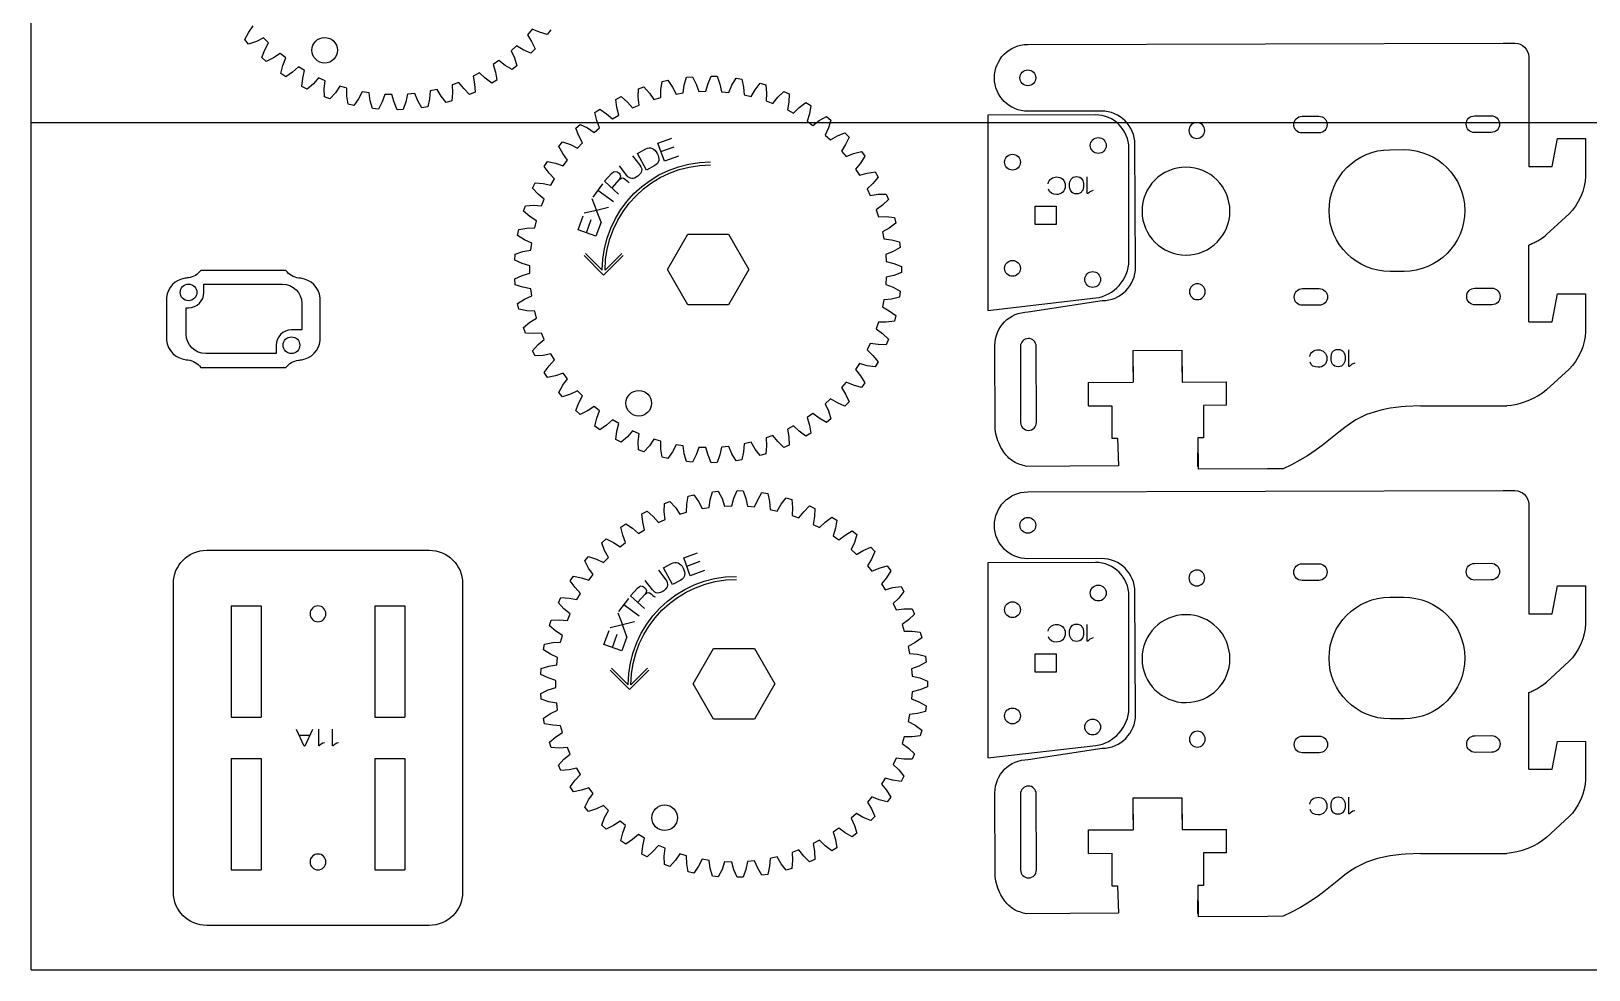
# Model space of a CAD drawing. Extents: x 0 to 610, y 0 to 305.
# Drawn here: x 0 to 280, y 0 to 168.8 of the extents above; entities that cross this region are included whole.
import ezdxf

# ---------------------------------------------------------------- set-up
doc = ezdxf.new("R2010")
doc.units = 0
doc.layers.add('CUTS', color=1, linetype='Continuous', true_color=0xff0000)
doc.layers.add('TEXT', color=5, linetype='Continuous', true_color=0x0000ff)
doc.layers.add('laser bed referance', color=3, linetype='Continuous', lineweight=25, true_color=0x00ff00)
doc.layers.add('Referance lines', color=2, linetype='Continuous', lineweight=25, true_color=0xffff00)

msp = doc.modelspace()

# ---------------------------------------------------------------- linework, layer by layer
at = {"layer": 'CUTS', "color": 1, "lineweight": 25, "true_color": 0xff0000}
for p, q in [((179.13, 166.46), (264.58, 166.69)), ((264.58, 166.69), (266.71, 166.69)), ((269.19, 164.23), (269.19, 144.52)), ((273.39, 144.52), (274.37, 149.54)), ((274.37, 149.54), (279.37, 149.56)), ((279.37, 149.56), (279.39, 142.71)), ((269.19, 144.52), (273.39, 144.52)), ((269.19, 116.58), (269.19, 130.36)), ((273.39, 116.58), (274.37, 121.6)), ((274.37, 121.6), (279.37, 121.61)), ((279.37, 121.61), (279.39, 114.77)), ((269.19, 116.58), (273.39, 116.58)), ((198.05, 111.43), (206.85, 111.46)), ((198.06, 111.43), (198.08, 105.68)), ((198.06, 111.43), (198.06, 107.48)), ((206.85, 111.46), (206.87, 105.71)), ((206.85, 111.46), (206.86, 107.51)), ((190.07, 105.66), (198.08, 105.68)), ((190.07, 101.46), (190.07, 105.66)), ((206.87, 105.71), (214.87, 105.74)), ((214.87, 101.54), (214.87, 105.74)), ((190.07, 101.46), (194.24, 101.47)), ((194.24, 101.47), (194.24, 95.63)), ((214.87, 101.54), (210.73, 101.52)), ((210.73, 101.52), (210.73, 95.67)), ((210.73, 101.52), (210.73, 95.68)), ((244.28, 101.01), (242.86, 100.73)), ((245.33, 101.16), (244.28, 101.01)), ((246.26, 101.25), (245.33, 101.16)), ((247.07, 101.32), (246.26, 101.25)), ((249.71, 101.44), (247.07, 101.32)), ((249.71, 101.44), (265.23, 101.45)), ((236.98, 98.17), (236.15, 97.57)), ((238.13, 98.91), (236.98, 98.17)), ((239.06, 99.42), (238.13, 98.91)), ((240.06, 99.88), (239.06, 99.42)), ((241.99, 100.52), (240.06, 99.88)), ((242.86, 100.73), (241.99, 100.52)), ((173.3, 97.27), (173.28, 97.7)), ((194.24, 95.63), (195.29, 95.63)), ((195.29, 95.63), (195.43, 90.67)), ((209.69, 95.65), (209.68, 90.55)), ((210.73, 95.68), (209.69, 95.67)), ((210.73, 95.67), (209.69, 95.65)), ((209.69, 95.67), (209.75, 90.05)), ((235.06, 96.7), (232.06, 94.31)), ((236.15, 97.57), (235.06, 96.7)), ((229.42, 92.48), (228.05, 91.67)), ((231.01, 93.54), (229.42, 92.48)), ((232.06, 94.31), (231.01, 93.54)), ((186.73, 90.6), (178.89, 90.56)), ((195.43, 90.67), (186.73, 90.6)), ((222.23, 90.11), (209.75, 90.05)), ((225.05, 90.12), (222.23, 90.11)), ((226.54, 90.84), (225.05, 90.12)), ((228.05, 91.67), (226.54, 90.84)), ((179.13, 85.97), (264.58, 86.2)), ((264.58, 86.2), (266.71, 86.2)), ((269.19, 83.73), (269.19, 64.03)), ((31.56, 75.47), (71.56, 75.47)), ((77.56, 69.47), (77.56, 13.99)), ((273.39, 64.03), (274.37, 69.05)), ((274.37, 69.05), (279.37, 69.06)), ((279.37, 69.06), (279.39, 62.22)), ((35.96, 65.47), (41.36, 65.47)), ((35.96, 65.47), (35.96, 45.47)), ((41.36, 65.47), (41.36, 45.47)), ((61.76, 65.47), (67.16, 65.47)), ((61.76, 65.47), (61.76, 45.47)), ((67.16, 65.47), (67.16, 45.47)), ((269.19, 64.03), (273.39, 64.03)), ((269.19, 36.08), (269.19, 49.86)), ((35.96, 45.47), (41.36, 45.47)), ((61.76, 45.47), (67.16, 45.47)), ((273.39, 36.08), (274.37, 41.1)), ((274.37, 41.1), (279.37, 41.12)), ((279.37, 41.12), (279.39, 34.27)), ((35.96, 37.99), (41.36, 37.99)), ((35.96, 37.99), (35.96, 17.99)), ((41.36, 37.99), (41.36, 17.99)), ((61.76, 37.99), (67.16, 37.99)), ((61.76, 37.99), (61.76, 17.99)), ((67.16, 37.99), (67.16, 17.99)), ((269.19, 36.08), (273.39, 36.08)), ((198.05, 30.94), (206.85, 30.96)), ((198.06, 30.94), (198.08, 25.19)), ((198.06, 30.94), (198.06, 26.99)), ((206.85, 30.96), (206.87, 25.22)), ((206.85, 30.96), (206.86, 27.02)), ((206.87, 25.22), (214.87, 25.24)), ((214.87, 21.04), (214.87, 25.24)), ((190.07, 25.16), (198.08, 25.19)), ((190.07, 20.96), (190.07, 25.16)), ((190.07, 20.96), (194.24, 20.98)), ((194.24, 20.98), (194.24, 15.13)), ((214.87, 21.04), (210.73, 21.03)), ((210.73, 21.03), (210.73, 15.18)), ((210.73, 21.03), (210.73, 15.19)), ((241.99, 20.02), (240.06, 19.38)), ((242.86, 20.24), (241.99, 20.02)), ((244.28, 20.52), (242.86, 20.24)), ((245.33, 20.66), (244.28, 20.52)), ((246.26, 20.76), (245.33, 20.66)), ((247.07, 20.83), (246.26, 20.76)), ((249.71, 20.94), (247.07, 20.83)), ((249.71, 20.94), (265.23, 20.96)), ((35.96, 17.99), (41.36, 17.99)), ((61.76, 17.99), (67.16, 17.99)), ((173.3, 16.77), (173.28, 17.21)), ((236.15, 17.07), (235.06, 16.21)), ((236.98, 17.68), (236.15, 17.07)), ((238.13, 18.42), (236.98, 17.68)), ((239.06, 18.92), (238.13, 18.42)), ((240.06, 19.38), (239.06, 18.92)), ((194.24, 15.13), (195.29, 15.14)), ((195.29, 15.14), (195.43, 10.18)), ((209.69, 15.15), (209.68, 10.06)), ((210.73, 15.19), (209.69, 15.17)), ((210.73, 15.18), (209.69, 15.15)), ((209.69, 15.17), (209.75, 9.55)), ((235.06, 16.21), (232.06, 13.82)), ((229.42, 11.99), (228.05, 11.17)), ((231.01, 13.04), (229.42, 11.99)), ((232.06, 13.82), (231.01, 13.04)), ((186.73, 10.11), (178.89, 10.06)), ((195.43, 10.18), (186.73, 10.11)), ((222.23, 9.62), (209.75, 9.55)), ((225.05, 9.63), (222.23, 9.62)), ((226.54, 10.35), (225.05, 9.63)), ((228.05, 11.17), (226.54, 10.35))]:
    msp.add_line(p, q, dxfattribs=at)
for points in [[(93.41, 169.1), (92.78, 168.25), (91.35, 168.64), (90.04, 169.19), (89.21, 168.21), (89.96, 167.01), (90.57, 165.66), (89.84, 164.9), (88.47, 165.47), (87.24, 166.18), (86.3, 165.32), (86.89, 164.03), (87.32, 162.61), (86.49, 161.95), (85.21, 162.69), (84.08, 163.56), (83.03, 162.82), (83.45, 161.47), (83.7, 160.01), (82.8, 159.46), (81.62, 160.36), (80.61, 161.36), (79.48, 160.77), (79.72, 159.37), (79.79, 157.89), (78.82, 157.46), (77.77, 158.5), (76.89, 159.62), (75.69, 159.18), (75.76, 157.76), (75.63, 156.29), (74.61, 155.99), (73.7, 157.15), (72.98, 158.37), (71.73, 158.09), (71.61, 156.67), (71.3, 155.23), (70.25, 155.06), (69.5, 156.33), (68.94, 157.64), (67.67, 157.51), (67.37, 156.13), (66.87, 154.73), (65.81, 154.7), (65.23, 156.06), (64.84, 157.42), (63.56, 157.47), (63.09, 156.13), (62.41, 154.81), (61.36, 154.91), (60.95, 156.33), (60.74, 157.74), (59.48, 157.94), (58.84, 156.67), (58, 155.45), (56.97, 155.69), (56.75, 157.15), (56.72, 158.57), (55.5, 158.93), (54.7, 157.76), (53.71, 156.66), (52.72, 157.02), (52.69, 158.5), (52.84, 159.91), (51.67, 160.43), (50.73, 159.37), (49.61, 158.4), (48.67, 158.89), (48.83, 160.36), (49.16, 161.74), (48.07, 162.4), (47, 161.47), (45.76, 160.65), (44.9, 161.25), (45.24, 162.69), (45.75, 164.02), (44.75, 164.82), (43.57, 164.03), (42.24, 163.37), (41.46, 164.08), (41.98, 165.47), (42.65, 166.72), (41.76, 167.64), (40.49, 167.01), (39.09, 166.53), (38.41, 167.33), (39.1, 168.64), (39.93, 169.79)], [(156.45, 126.51), (156.45, 125.46), (155.07, 124.91), (153.69, 124.57), (153.61, 123.29), (154.93, 122.77), (156.23, 122.06), (156.1, 121.01), (154.66, 120.65), (153.25, 120.49), (153.01, 119.23), (154.25, 118.55), (155.45, 117.67), (155.18, 116.65), (153.71, 116.48), (152.29, 116.49), (151.88, 115.28), (153.03, 114.44), (154.1, 113.42), (153.71, 112.44), (152.23, 112.46), (150.82, 112.66), (150.27, 111.5), (151.3, 110.53), (152.23, 109.38), (151.71, 108.46), (150.25, 108.66), (148.88, 109.04), (148.18, 107.97), (149.08, 106.87), (149.86, 105.61), (149.23, 104.76), (147.8, 105.15), (146.49, 105.7), (145.66, 104.73), (146.41, 103.52), (147.02, 102.17), (146.29, 101.41), (144.92, 101.98), (143.69, 102.69), (142.74, 101.83), (143.33, 100.54), (143.77, 99.13), (142.94, 98.47), (141.66, 99.21), (140.53, 100.07), (139.48, 99.34), (139.9, 97.98), (140.15, 96.52), (139.25, 95.97), (138.07, 96.87), (137.06, 97.87), (135.93, 97.28), (136.17, 95.88), (136.23, 94.4), (135.27, 93.97), (134.21, 95.01), (133.34, 96.13), (132.14, 95.69), (132.2, 94.27), (132.07, 92.8), (131.06, 92.5), (130.15, 93.66), (129.43, 94.89), (128.18, 94.6), (128.06, 93.19), (127.75, 91.74), (126.7, 91.57), (125.95, 92.84), (125.39, 94.15), (124.11, 94.03), (123.81, 92.64), (123.32, 91.25), (122.26, 91.21), (121.67, 92.57), (121.29, 93.94), (120.01, 93.98), (119.53, 92.64), (118.86, 91.32), (117.81, 91.42), (117.4, 92.84), (117.19, 94.25), (115.93, 94.45), (115.29, 93.19), (114.45, 91.96), (113.42, 92.2), (113.2, 93.66), (113.17, 95.08), (111.94, 95.45), (111.14, 94.27), (110.16, 93.17), (109.17, 93.53), (109.14, 95.01), (109.29, 96.42), (108.12, 96.94), (107.18, 95.88), (106.06, 94.91), (105.12, 95.4), (105.28, 96.87), (105.61, 98.25), (104.52, 98.91), (103.45, 97.98), (102.21, 97.16), (101.35, 97.77), (101.69, 99.21), (102.19, 100.53), (101.2, 101.33), (100.01, 100.54), (98.69, 99.89), (97.91, 100.6), (98.43, 101.98), (99.1, 103.23), (98.21, 104.15), (96.94, 103.52), (95.54, 103.04), (94.85, 103.84), (95.55, 105.15), (96.38, 106.31), (95.61, 107.33), (94.27, 106.87), (92.82, 106.57), (92.24, 107.46), (93.1, 108.66), (94.07, 109.7), (93.44, 110.82), (92.05, 110.53), (90.57, 110.42), (90.12, 111.37), (91.12, 112.46), (92.21, 113.37), (91.73, 114.55), (90.32, 114.44), (88.84, 114.53), (88.51, 115.53), (89.64, 116.48), (90.84, 117.24), (90.52, 118.47), (89.1, 118.55), (87.64, 118.82), (87.44, 119.85), (88.69, 120.65), (89.98, 121.25), (89.81, 122.52), (88.41, 122.77), (87.01, 123.23), (86.94, 124.28), (88.28, 124.91), (89.63, 125.34), (89.63, 126.62), (88.28, 127.05), (86.94, 127.68), (87.01, 128.74), (88.41, 129.19), (89.81, 129.45), (89.98, 130.72), (88.69, 131.32), (87.44, 132.11), (87.64, 133.15), (89.1, 133.42), (90.52, 133.49), (90.84, 134.73), (89.64, 135.49), (88.51, 136.44), (88.84, 137.44), (90.32, 137.52), (91.73, 137.42), (92.21, 138.6), (91.12, 139.51), (90.12, 140.6), (90.57, 141.55), (92.05, 141.44), (93.44, 141.15), (94.07, 142.27), (93.1, 143.31), (92.24, 144.51), (92.82, 145.4), (94.27, 145.1), (95.61, 144.64), (96.38, 145.66), (95.55, 146.82), (94.85, 148.12), (95.54, 148.93), (96.94, 148.45), (98.21, 147.82), (99.1, 148.73), (98.43, 149.99), (97.91, 151.37), (98.69, 152.08), (100.01, 151.43), (101.2, 150.64), (102.19, 151.44), (101.69, 152.76), (101.35, 154.2), (102.21, 154.81), (103.45, 153.99), (104.52, 153.05), (105.61, 153.72), (105.28, 155.1), (105.12, 156.57), (106.06, 157.06), (107.18, 156.09), (108.12, 155.03), (109.29, 155.54), (109.14, 156.96), (109.17, 158.44), (110.16, 158.8), (111.14, 157.7), (111.94, 156.52), (113.17, 156.89), (113.2, 158.31), (113.42, 159.77), (114.45, 160), (115.29, 158.78), (115.93, 157.52), (117.19, 157.72), (117.4, 159.12), (117.81, 160.55), (118.86, 160.65), (119.53, 159.33), (120.01, 157.99), (121.29, 158.03), (121.67, 159.4), (122.26, 160.76), (123.32, 160.72), (123.81, 159.33), (124.11, 157.94), (125.39, 157.82), (125.95, 159.12), (126.7, 160.4), (127.75, 160.23), (128.06, 158.78), (128.18, 157.37), (129.43, 157.08), (130.15, 158.31), (131.06, 159.47), (132.07, 159.17), (132.2, 157.7), (132.14, 156.28), (133.34, 155.83), (134.21, 156.96), (135.27, 158), (136.23, 157.57), (136.17, 156.09), (135.93, 154.69), (137.06, 154.1), (138.07, 155.1), (139.25, 155.99), (140.15, 155.45), (139.9, 153.99), (139.48, 152.63), (140.53, 151.9), (141.66, 152.76), (142.94, 153.5), (143.77, 152.84), (143.33, 151.43), (142.74, 150.13), (143.69, 149.27), (144.92, 149.99), (146.29, 150.55), (147.02, 149.8), (146.41, 148.45), (145.66, 147.24), (146.49, 146.27), (147.8, 146.82), (149.23, 147.21), (149.86, 146.36), (149.08, 145.1), (148.18, 144), (148.88, 142.93), (150.25, 143.31), (151.71, 143.51), (152.23, 142.59), (151.3, 141.44), (150.27, 140.46), (150.82, 139.31), (152.23, 139.51), (153.71, 139.52), (154.1, 138.54), (153.03, 137.52), (151.88, 136.69), (152.29, 135.47), (153.71, 135.49), (155.18, 135.32), (155.45, 134.29), (154.25, 133.42), (153.01, 132.74), (153.25, 131.48), (154.66, 131.32), (156.1, 130.95), (156.23, 129.91), (154.93, 129.19), (153.61, 128.67), (153.69, 127.4), (155.07, 127.05), (156.45, 126.51)], [(192.4, 154.46), (179.17, 154.44)], [(191.33, 153.77), (171.96, 153.72), (171.96, 118.6), (191.36, 120.85)], [(228.45, 153.53), (231.46, 153.54), (231.46, 153.54)], [(259.45, 153.61), (262.46, 153.62), (262.46, 153.62)], [(198.52, 126.38), (198.41, 148.47)], [(231.47, 150.54), (228.46, 150.53)], [(262.47, 150.62), (259.46, 150.61)], [(197.32, 127.54), (197.32, 147.76), (197.32, 147.76)], [(244.22, 147.52), (246.72, 147.53), (246.72, 147.53)], [(180.45, 136.64), (180.45, 137.35), (184.25, 137.35), (184.25, 134.05), (180.45, 134.05), (180.45, 136.64), (180.45, 136.64)], [(276.46, 136.01), (272.37, 132.25)], [(118.03, 119.63), (114.36, 125.98), (118.03, 132.33), (125.36, 132.33), (129.02, 125.98), (125.36, 119.63), (118.03, 119.63), (118.03, 119.63)], [(45.78, 125.79), (30.49, 125.79), (30.49, 125.79)], [(31.05, 121.85), (31.04, 123.35), (45.14, 123.35)], [(48.45, 124.39), (48.3, 124.41)], [(246.78, 125.63), (244.28, 125.62)], [(24.31, 120.93), (24.31, 119.97), (24.31, 113.25)], [(51.98, 113.2), (51.98, 114.17), (51.98, 120.89)], [(228.53, 122.53), (231.54, 122.54), (231.54, 122.54)], [(259.53, 122.61), (262.54, 122.62), (262.54, 122.62)], [(27.88, 114.35), (27.84, 119.1), (28.29, 119.09)], [(48.64, 119.85), (48.64, 115.1), (46.79, 115.09)], [(179.22, 118.33), (192.53, 120.37)], [(231.55, 119.54), (228.54, 119.53)], [(262.55, 119.62), (259.54, 119.61)], [(44.04, 112.35), (44.04, 110.85), (31.38, 110.85), (31.38, 110.85)], [(173.28, 97.7), (173.24, 112.32)], [(177.83, 112.13), (177.86, 98.46), (177.86, 98.46)], [(180.71, 98.47), (180.68, 112.14)], [(27.84, 109.74), (27.99, 109.73)], [(30.51, 108.35), (45.8, 108.35)], [(276.46, 108.06), (272.37, 104.3)], [(161.1, 51.95), (161.1, 50.9), (159.73, 50.35), (158.35, 50.01), (158.27, 48.73), (159.59, 48.22), (160.89, 47.5), (160.75, 46.46), (159.32, 46.09), (157.91, 45.93), (157.66, 44.67), (158.91, 43.99), (160.1, 43.12), (159.83, 42.09), (158.36, 41.92), (156.94, 41.94), (156.54, 40.72), (157.69, 39.89), (158.76, 38.87), (158.36, 37.89), (156.88, 37.9), (155.48, 38.1), (154.92, 36.95), (155.95, 35.97), (156.89, 34.82), (156.37, 33.9), (154.9, 34.1), (153.53, 34.48), (152.84, 33.41), (153.74, 32.31), (154.51, 31.05), (153.88, 30.21), (152.45, 30.59), (151.14, 31.14), (150.32, 30.17), (151.07, 28.96), (151.68, 27.61), (150.94, 26.86), (149.58, 27.42), (148.35, 28.13), (147.4, 27.28), (147.99, 25.98), (148.42, 24.57), (147.6, 23.91), (146.32, 24.65), (145.19, 25.51), (144.14, 24.78), (144.56, 23.42), (144.81, 21.96), (143.91, 21.42), (142.73, 22.31), (141.72, 23.31), (140.58, 22.72), (140.83, 21.32), (140.89, 19.84), (139.92, 19.41), (138.87, 20.45), (138, 21.57), (136.8, 21.13), (136.86, 19.71), (136.73, 18.24), (135.72, 17.94), (134.81, 19.1), (134.08, 20.33), (132.84, 20.04), (132.72, 18.63), (132.4, 17.18), (131.36, 17.01), (130.6, 18.29), (130.04, 19.59), (128.77, 19.47), (128.47, 18.08), (127.97, 16.69), (126.92, 16.65), (126.33, 18.01), (125.94, 19.38), (124.66, 19.42), (124.19, 18.08), (123.52, 16.76), (122.47, 16.86), (122.06, 18.29), (121.85, 19.69), (120.59, 19.9), (119.94, 18.63), (119.11, 17.41), (118.08, 17.64), (117.85, 19.1), (117.83, 20.52), (116.6, 20.89), (115.8, 19.71), (114.82, 18.61), (113.83, 18.97), (113.79, 20.45), (113.94, 21.87), (112.78, 22.38), (111.83, 21.32), (110.71, 20.35), (109.78, 20.84), (109.93, 22.31), (110.27, 23.69), (109.17, 24.36), (108.1, 23.42), (106.87, 22.6), (106, 23.21), (106.35, 24.65), (106.85, 25.97), (105.85, 26.77), (104.67, 25.98), (103.34, 25.33), (102.56, 26.04), (103.08, 27.42), (103.76, 28.67), (102.87, 29.59), (101.6, 28.96), (100.19, 28.48), (99.51, 29.29), (100.21, 30.59), (101.03, 31.75), (100.27, 32.77), (98.93, 32.31), (97.47, 32.01), (96.9, 32.9), (97.76, 34.1), (98.72, 35.14), (98.1, 36.26), (96.71, 35.97), (95.23, 35.86), (94.77, 36.81), (95.78, 37.9), (96.87, 38.81), (96.39, 39.99), (94.97, 39.89), (93.49, 39.97), (93.16, 40.97), (94.3, 41.92), (95.5, 42.68), (95.17, 43.92), (93.75, 43.99), (92.3, 44.26), (92.1, 45.3), (93.34, 46.09), (94.63, 46.69), (94.47, 47.96), (93.07, 48.22), (91.66, 48.67), (91.59, 49.72), (92.93, 50.35), (94.29, 50.79), (94.29, 52.06), (92.93, 52.5), (91.59, 53.13), (91.66, 54.18), (93.07, 54.63), (94.47, 54.89), (94.63, 56.16), (93.34, 56.76), (92.1, 57.56), (92.3, 58.59), (93.75, 58.86), (95.17, 58.94), (95.5, 60.17), (94.3, 60.93), (93.16, 61.88), (93.49, 62.88), (94.97, 62.97), (96.39, 62.86), (96.87, 64.04), (95.78, 64.95), (94.77, 66.04), (95.23, 66.99), (96.71, 66.88), (98.1, 66.59), (98.72, 67.71), (97.76, 68.75), (96.9, 69.95), (97.47, 70.84), (98.93, 70.54), (100.27, 70.08), (101.03, 71.1), (100.21, 72.26), (99.51, 73.57), (100.19, 74.37), (101.6, 73.89), (102.87, 73.26), (103.76, 74.18), (103.08, 75.43), (102.56, 76.81), (103.34, 77.52), (104.67, 76.87), (105.85, 76.08), (106.85, 76.88), (106.35, 78.2), (106, 79.64), (106.87, 80.25), (108.1, 79.43), (109.17, 78.5), (110.27, 79.16), (109.93, 80.54), (109.78, 82.01), (110.71, 82.5), (111.83, 81.53), (112.78, 80.47), (113.94, 80.99), (113.79, 82.4), (113.83, 83.88), (114.82, 84.24), (115.8, 83.14), (116.6, 81.96), (117.83, 82.33), (117.85, 83.75), (118.08, 85.21), (119.11, 85.45), (119.94, 84.22), (120.59, 82.96), (121.85, 83.16), (122.06, 84.57), (122.47, 85.99), (123.52, 86.09), (124.19, 84.77), (124.66, 83.43), (125.94, 83.47), (126.33, 84.84), (126.92, 86.2), (127.97, 86.17), (128.47, 84.77), (128.77, 83.38), (130.04, 83.26), (130.6, 84.57), (131.36, 85.84), (132.4, 85.67), (132.72, 84.22), (132.84, 82.81), (134.08, 82.52), (134.81, 83.75), (135.72, 84.91), (136.73, 84.61), (136.86, 83.14), (136.8, 81.72), (138, 81.28), (138.87, 82.4), (139.92, 83.44), (140.89, 83.01), (140.83, 81.53), (140.58, 80.13), (141.72, 79.54), (142.73, 80.54), (143.91, 81.44), (144.81, 80.89), (144.56, 79.43), (144.14, 78.07), (145.19, 77.34), (146.32, 78.2), (147.6, 78.94), (148.42, 78.28), (147.99, 76.87), (147.4, 75.58), (148.35, 74.72), (149.58, 75.43), (150.94, 76), (151.68, 75.24), (151.07, 73.89), (150.32, 72.68), (151.14, 71.71), (152.45, 72.26), (153.88, 72.65), (154.51, 71.8), (153.74, 70.54), (152.84, 69.44), (153.53, 68.37), (154.9, 68.75), (156.37, 68.95), (156.89, 68.03), (155.95, 66.88), (154.92, 65.9), (155.48, 64.75), (156.88, 64.95), (158.36, 64.96), (158.76, 63.99), (157.69, 62.97), (156.54, 62.13), (156.94, 60.92), (158.36, 60.93), (159.83, 60.76), (160.1, 59.74), (158.91, 58.86), (157.66, 58.18), (157.91, 56.92), (159.32, 56.76), (160.75, 56.4), (160.89, 55.35), (159.59, 54.63), (158.27, 54.12), (158.35, 52.84), (159.73, 52.5), (161.1, 51.95)], [(191.33, 73.28), (171.96, 73.23), (171.96, 38.11), (191.36, 40.36)], [(192.4, 73.97), (179.17, 73.95)], [(228.45, 73.04), (231.46, 73.04), (231.46, 73.04)], [(259.45, 73.12), (262.46, 73.13), (262.46, 73.13)], [(231.47, 70.04), (228.46, 70.04)], [(262.47, 70.13), (259.46, 70.12)], [(25.56, 13.99), (25.56, 69.47)], [(197.32, 47.05), (197.32, 67.27), (197.32, 67.27)], [(198.52, 45.89), (198.41, 67.98)], [(244.22, 67.03), (246.72, 67.04), (246.72, 67.04)], [(122.68, 45.08), (119.02, 51.43), (122.68, 57.78), (130.01, 57.78), (133.68, 51.43), (130.01, 45.08), (122.68, 45.08), (122.68, 45.08)], [(180.45, 56.14), (180.45, 56.86), (184.25, 56.86), (184.25, 53.56), (180.45, 53.56), (180.45, 56.14), (180.45, 56.14)], [(276.46, 55.51), (272.37, 51.76)], [(246.78, 45.14), (244.28, 45.13)], [(228.53, 42.04), (231.54, 42.04), (231.54, 42.04)], [(259.53, 42.12), (262.54, 42.13), (262.54, 42.13)], [(179.22, 37.84), (192.53, 39.87)], [(231.55, 39.04), (228.54, 39.04)], [(262.55, 39.13), (259.54, 39.12)], [(173.28, 17.21), (173.24, 31.82)], [(177.83, 31.63), (177.86, 17.97), (177.86, 17.97)], [(180.71, 17.98), (180.68, 31.64)], [(276.46, 27.57), (272.37, 23.81)], [(71.56, 7.99), (31.56, 7.99)]]:
    msp.add_lwpolyline(points, dxfattribs=at)
for points in [[(50.47, 165.41), (50.47, 166.68), (51.5, 167.71), (52.77, 167.71)], [(52.77, 163.11), (51.5, 163.11), (50.47, 164.14), (50.47, 165.41)], [(52.77, 167.71), (54.04, 167.71), (55.07, 166.68), (55.07, 165.41)], [(55.07, 165.41), (55.07, 164.14), (54.04, 163.11), (52.77, 163.11)], [(173.15, 160.43), (173.14, 163.74), (175.82, 166.45), (179.13, 166.46)], [(266.71, 166.69), (268.07, 166.69), (269.18, 165.59), (269.19, 164.23)], [(179.17, 154.44), (175.85, 154.43), (173.16, 157.11), (173.15, 160.43)], [(177.74, 160.46), (177.74, 161.24), (178.37, 161.88), (179.16, 161.88)], [(179.16, 159.03), (178.37, 159.03), (177.74, 159.67), (177.74, 160.46)], [(179.16, 161.88), (179.95, 161.88), (180.59, 161.24), (180.59, 160.46)], [(180.59, 160.46), (180.59, 159.67), (179.95, 159.03), (179.16, 159.03)], [(198.41, 148.47), (198.4, 151.79), (195.71, 154.47), (192.4, 154.46)], [(197.32, 147.76), (197.33, 151.08), (194.65, 153.77), (191.33, 153.77)], [(209.54, 152.41), (208.75, 152.4), (208.12, 151.77), (208.12, 150.98)], [(210.97, 150.99), (210.97, 151.77), (210.33, 152.41), (209.54, 152.41)], [(226.95, 152.02), (226.95, 152.85), (227.62, 153.53), (228.45, 153.53)], [(228.46, 150.53), (227.63, 150.52), (226.96, 151.19), (226.95, 152.02)], [(231.46, 153.54), (232.29, 153.54), (232.96, 152.87), (232.96, 152.04)], [(232.96, 152.04), (232.96, 151.21), (232.29, 150.54), (231.47, 150.54)], [(257.95, 152.11), (257.95, 152.94), (258.62, 153.61), (259.45, 153.61)], [(259.46, 150.61), (258.63, 150.61), (257.95, 151.28), (257.95, 152.11)], [(262.46, 153.62), (263.29, 153.62), (263.96, 152.95), (263.96, 152.12)], [(263.96, 152.12), (263.96, 151.3), (263.29, 150.62), (262.47, 150.62)], [(190.39, 148.27), (190.39, 149.06), (191.03, 149.7), (191.82, 149.7)], [(191.82, 149.7), (192.6, 149.7), (193.24, 149.06), (193.24, 148.27)], [(208.12, 150.98), (208.12, 150.19), (208.76, 149.55), (209.55, 149.56)], [(209.55, 149.56), (210.33, 149.56), (210.97, 150.2), (210.97, 150.99)], [(174.97, 145.27), (174.97, 146.06), (175.61, 146.7), (176.4, 146.7)], [(176.4, 146.7), (177.18, 146.7), (177.82, 146.06), (177.82, 145.27)], [(191.82, 146.85), (191.03, 146.85), (190.39, 147.48), (190.39, 148.27)], [(193.24, 148.27), (193.24, 147.48), (192.6, 146.85), (191.82, 146.85)], [(233.3, 136.54), (233.28, 142.59), (238.17, 147.5), (244.22, 147.52)], [(246.72, 147.53), (252.77, 147.54), (257.68, 142.65), (257.7, 136.61)], [(176.4, 143.85), (175.61, 143.85), (174.97, 144.48), (174.97, 145.27)], [(177.82, 145.27), (177.82, 144.48), (177.18, 143.85), (176.4, 143.85)], [(207.56, 144.37), (203.2, 144.36), (199.67, 140.81), (199.68, 136.45)], [(215.48, 136.49), (215.47, 140.86), (211.92, 144.38), (207.56, 144.37)], [(279.39, 142.71), (279.4, 140.51), (278.08, 137.5), (276.46, 136.01)], [(199.68, 136.45), (199.7, 132.09), (203.24, 128.56), (207.6, 128.57)], [(207.6, 128.57), (211.97, 128.58), (215.5, 132.13), (215.48, 136.49)], [(244.28, 125.62), (238.23, 125.6), (233.32, 130.49), (233.3, 136.54)], [(257.7, 136.61), (257.72, 130.56), (252.83, 125.64), (246.78, 125.63)], [(174.97, 126.17), (174.97, 126.96), (175.61, 127.6), (176.4, 127.6)], [(176.4, 124.75), (175.61, 124.75), (174.97, 125.38), (174.97, 126.17)], [(176.4, 127.6), (177.18, 127.6), (177.82, 126.96), (177.82, 126.17)], [(177.82, 126.17), (177.82, 125.38), (177.18, 124.75), (176.4, 124.75)], [(191.36, 120.85), (194.64, 121.23), (197.32, 124.24), (197.32, 127.54)], [(192.53, 120.37), (195.85, 120.37), (198.52, 123.07), (198.52, 126.38)], [(27.69, 124.41), (25.92, 124.15), (24.53, 122.72), (24.31, 120.93)], [(26.79, 121.85), (26.79, 122.68), (27.46, 123.35), (28.29, 123.35)], [(28.05, 124.45), (27.93, 124.44), (27.81, 124.43), (27.69, 124.41)], [(28.27, 124.46), (28.19, 124.46), (28.12, 124.45), (28.05, 124.45)], [(30.49, 125.79), (29.96, 125.09), (29.17, 124.61), (28.27, 124.46)], [(28.29, 123.35), (29.12, 123.35), (29.79, 122.68), (29.79, 121.85)], [(45.14, 123.35), (47.07, 123.35), (48.64, 121.78), (48.64, 119.85)], [(48.14, 124.41), (47.18, 124.54), (46.34, 125.05), (45.78, 125.79)], [(48.3, 124.41), (48.25, 124.41), (48.19, 124.41), (48.14, 124.41)], [(51.98, 120.89), (51.76, 122.73), (50.3, 124.19), (48.45, 124.39)], [(189.39, 124.17), (189.39, 124.96), (190.03, 125.6), (190.82, 125.6)], [(190.82, 122.75), (190.03, 122.75), (189.39, 123.38), (189.39, 124.17)], [(190.82, 125.6), (191.6, 125.6), (192.24, 124.96), (192.24, 124.17)], [(192.24, 124.17), (192.24, 123.38), (191.6, 122.75), (190.82, 122.75)], [(209.62, 123.4), (208.83, 123.4), (208.2, 122.76), (208.2, 121.97)], [(211.05, 121.98), (211.05, 122.77), (210.41, 123.4), (209.62, 123.4)], [(28.29, 120.35), (27.46, 120.35), (26.79, 121.02), (26.79, 121.85)], [(28.29, 119.09), (29.81, 119.09), (31.05, 120.33), (31.05, 121.85)], [(29.79, 121.85), (29.79, 121.02), (29.12, 120.35), (28.29, 120.35)], [(208.2, 121.97), (208.2, 121.19), (208.84, 120.55), (209.63, 120.55)], [(209.63, 120.55), (210.41, 120.55), (211.05, 121.19), (211.05, 121.98)], [(227.04, 121.02), (227.03, 121.85), (227.7, 122.53), (228.53, 122.53)], [(228.54, 119.53), (227.71, 119.52), (227.04, 120.19), (227.04, 121.02)], [(231.54, 122.54), (232.37, 122.54), (233.04, 121.87), (233.05, 121.04)], [(233.05, 121.04), (233.05, 120.21), (232.38, 119.54), (231.55, 119.54)], [(258.04, 121.11), (258.03, 121.94), (258.7, 122.61), (259.53, 122.61)], [(259.54, 119.61), (258.71, 119.61), (258.04, 120.28), (258.04, 121.11)], [(262.54, 122.62), (263.37, 122.62), (264.04, 121.95), (264.05, 121.12)], [(264.05, 121.12), (264.05, 120.3), (263.38, 119.62), (262.55, 119.62)], [(173.24, 112.32), (173.23, 115.63), (175.91, 118.32), (179.22, 118.33)], [(46.79, 115.09), (45.27, 115.09), (44.04, 113.87), (44.04, 112.35)], [(24.31, 113.25), (24.53, 111.41), (26, 109.95), (27.84, 109.74)], [(31.38, 110.85), (29.45, 110.85), (27.88, 112.42), (27.88, 114.35)], [(45.29, 112.35), (45.29, 113.18), (45.96, 113.85), (46.79, 113.85)], [(46.79, 110.85), (45.96, 110.85), (45.29, 111.52), (45.29, 112.35)], [(46.79, 113.85), (47.62, 113.85), (48.29, 113.18), (48.29, 112.35)], [(48.29, 112.35), (48.29, 111.52), (47.62, 110.85), (46.79, 110.85)], [(48.6, 109.73), (50.38, 109.99), (51.77, 111.42), (51.98, 113.2)], [(179.25, 113.56), (178.46, 113.55), (177.82, 112.91), (177.83, 112.13)], [(180.68, 112.14), (180.67, 112.92), (180.03, 113.56), (179.25, 113.56)], [(279.39, 114.77), (279.4, 112.57), (278.08, 109.55), (276.46, 108.06)], [(27.99, 109.73), (28.05, 109.73), (28.1, 109.72), (28.16, 109.72)], [(28.16, 109.72), (29.12, 109.6), (29.96, 109.09), (30.51, 108.35)], [(45.8, 108.35), (46.33, 109.04), (47.12, 109.53), (48.03, 109.68)], [(48.03, 109.68), (48.1, 109.68), (48.17, 109.68), (48.25, 109.69)], [(48.25, 109.69), (48.37, 109.7), (48.49, 109.71), (48.6, 109.73)], [(106.92, 101.92), (106.92, 103.19), (107.95, 104.22), (109.22, 104.22)], [(109.22, 104.22), (110.49, 104.22), (111.52, 103.19), (111.52, 101.92)], [(272.37, 104.3), (270.75, 102.81), (267.43, 101.46), (265.23, 101.45)], [(109.22, 99.62), (107.95, 99.62), (106.92, 100.65), (106.92, 101.92)], [(111.52, 101.92), (111.52, 100.65), (110.49, 99.62), (109.22, 99.62)], [(177.86, 98.46), (177.86, 97.68), (178.5, 97.04), (179.29, 97.04)], [(179.29, 97.04), (180.08, 97.05), (180.71, 97.68), (180.71, 98.47)], [(173.15, 79.93), (173.14, 83.25), (175.82, 85.96), (179.13, 85.97)], [(266.71, 86.2), (268.07, 86.2), (269.18, 85.1), (269.19, 83.73)], [(177.74, 79.96), (177.74, 80.75), (178.37, 81.39), (179.16, 81.39)], [(179.16, 81.39), (179.95, 81.39), (180.59, 80.75), (180.59, 79.96)], [(179.17, 73.95), (175.85, 73.94), (173.16, 76.62), (173.15, 79.93)], [(179.16, 78.54), (178.37, 78.54), (177.74, 79.18), (177.74, 79.96)], [(180.59, 79.96), (180.59, 79.18), (179.95, 78.54), (179.16, 78.54)], [(25.56, 69.47), (25.56, 72.78), (28.25, 75.47), (31.56, 75.47)], [(71.56, 75.47), (74.87, 75.47), (77.56, 72.78), (77.56, 69.47)], [(197.32, 67.27), (197.33, 70.58), (194.65, 73.28), (191.33, 73.28)], [(198.41, 67.98), (198.4, 71.3), (195.71, 73.98), (192.4, 73.97)], [(226.95, 71.53), (226.95, 72.36), (227.62, 73.03), (228.45, 73.04)], [(231.46, 73.04), (232.29, 73.05), (232.96, 72.38), (232.96, 71.55)], [(257.95, 71.62), (257.95, 72.44), (258.62, 73.12), (259.45, 73.12)], [(262.46, 73.13), (263.29, 73.13), (263.96, 72.46), (263.96, 71.63)], [(209.54, 71.91), (208.75, 71.91), (208.12, 71.27), (208.12, 70.49)], [(208.12, 70.49), (208.12, 69.7), (208.76, 69.06), (209.55, 69.06)], [(210.97, 70.49), (210.97, 71.28), (210.33, 71.92), (209.54, 71.91)], [(209.55, 69.06), (210.33, 69.07), (210.97, 69.71), (210.97, 70.49)], [(228.46, 70.04), (227.63, 70.03), (226.96, 70.7), (226.95, 71.53)], [(232.96, 71.55), (232.96, 70.72), (232.29, 70.05), (231.47, 70.04)], [(259.46, 70.12), (258.63, 70.12), (257.95, 70.79), (257.95, 71.62)], [(263.96, 71.63), (263.96, 70.8), (263.29, 70.13), (262.47, 70.13)], [(190.39, 67.78), (190.39, 68.57), (191.03, 69.2), (191.82, 69.2)], [(191.82, 66.35), (191.03, 66.35), (190.39, 66.99), (190.39, 67.78)], [(191.82, 69.2), (192.6, 69.2), (193.24, 68.57), (193.24, 67.78)], [(193.24, 67.78), (193.24, 66.99), (192.6, 66.35), (191.82, 66.35)], [(51.56, 65.47), (50.77, 65.47), (50.13, 64.83), (50.13, 64.05)], [(52.98, 64.05), (52.98, 64.83), (52.35, 65.47), (51.56, 65.47)], [(174.97, 64.78), (174.97, 65.57), (175.61, 66.2), (176.4, 66.2)], [(176.4, 63.35), (175.61, 63.35), (174.97, 63.99), (174.97, 64.78)], [(176.4, 66.2), (177.18, 66.2), (177.82, 65.57), (177.82, 64.78)], [(177.82, 64.78), (177.82, 63.99), (177.18, 63.35), (176.4, 63.35)], [(233.3, 56.05), (233.28, 62.1), (238.17, 67.01), (244.22, 67.03)], [(246.72, 67.04), (252.77, 67.05), (257.68, 62.16), (257.7, 56.11)], [(50.13, 64.05), (50.13, 63.26), (50.77, 62.62), (51.56, 62.62)], [(51.56, 62.62), (52.35, 62.62), (52.98, 63.26), (52.98, 64.05)], [(207.56, 63.88), (203.2, 63.87), (199.67, 60.32), (199.68, 55.96)], [(215.48, 56), (215.47, 60.36), (211.92, 63.89), (207.56, 63.88)], [(279.39, 62.22), (279.4, 60.02), (278.08, 57), (276.46, 55.51)], [(244.28, 45.13), (238.23, 45.11), (233.32, 50), (233.3, 56.05)], [(257.7, 56.11), (257.72, 50.07), (252.83, 45.15), (246.78, 45.14)], [(199.68, 55.96), (199.7, 51.59), (203.24, 48.07), (207.6, 48.08)], [(207.6, 48.08), (211.97, 48.09), (215.5, 51.64), (215.48, 56)], [(174.97, 45.68), (174.97, 46.47), (175.61, 47.1), (176.4, 47.1)], [(176.4, 44.25), (175.61, 44.25), (174.97, 44.89), (174.97, 45.68)], [(176.4, 47.1), (177.18, 47.1), (177.82, 46.47), (177.82, 45.68)], [(177.82, 45.68), (177.82, 44.89), (177.18, 44.25), (176.4, 44.25)], [(189.39, 43.68), (189.39, 44.46), (190.03, 45.1), (190.82, 45.1)], [(190.82, 45.1), (191.6, 45.1), (192.24, 44.47), (192.24, 43.68)], [(191.36, 40.36), (194.64, 40.74), (197.32, 43.75), (197.32, 47.05)], [(192.53, 39.87), (195.85, 39.88), (198.52, 42.57), (198.52, 45.89)], [(190.82, 42.25), (190.03, 42.25), (189.39, 42.89), (189.39, 43.68)], [(192.24, 43.68), (192.24, 42.89), (191.6, 42.25), (190.82, 42.25)], [(209.62, 42.91), (208.83, 42.9), (208.2, 42.27), (208.2, 41.48)], [(211.05, 41.49), (211.05, 42.27), (210.41, 42.91), (209.62, 42.91)], [(227.04, 40.53), (227.03, 41.36), (227.7, 42.03), (228.53, 42.04)], [(231.54, 42.04), (232.37, 42.05), (233.04, 41.38), (233.05, 40.55)], [(258.04, 40.62), (258.03, 41.44), (258.7, 42.12), (259.53, 42.12)], [(262.54, 42.13), (263.37, 42.13), (264.04, 41.46), (264.05, 40.63)], [(208.2, 41.48), (208.2, 40.69), (208.84, 40.06), (209.63, 40.06)], [(209.63, 40.06), (210.41, 40.06), (211.05, 40.7), (211.05, 41.49)], [(228.54, 39.04), (227.71, 39.03), (227.04, 39.7), (227.04, 40.53)], [(233.05, 40.55), (233.05, 39.72), (232.38, 39.05), (231.55, 39.04)], [(259.54, 39.12), (258.71, 39.12), (258.04, 39.79), (258.04, 40.62)], [(264.05, 40.63), (264.05, 39.8), (263.38, 39.13), (262.55, 39.13)], [(173.24, 31.82), (173.23, 35.14), (175.91, 37.83), (179.22, 37.84)], [(279.39, 34.27), (279.4, 32.07), (278.08, 29.06), (276.46, 27.57)], [(179.25, 33.06), (178.46, 33.06), (177.82, 32.42), (177.83, 31.63)], [(180.68, 31.64), (180.67, 32.43), (180.03, 33.07), (179.25, 33.06)], [(111.57, 27.36), (111.57, 28.63), (112.61, 29.66), (113.88, 29.66)], [(113.88, 29.66), (115.15, 29.66), (116.18, 28.63), (116.18, 27.36)], [(113.88, 25.06), (112.61, 25.06), (111.57, 26.09), (111.57, 27.36)], [(116.18, 27.36), (116.18, 26.09), (115.15, 25.06), (113.88, 25.06)], [(272.37, 23.81), (270.75, 22.32), (267.43, 20.97), (265.23, 20.96)], [(51.56, 20.84), (50.77, 20.84), (50.13, 20.2), (50.13, 19.41)], [(52.98, 19.41), (52.98, 20.2), (52.35, 20.84), (51.56, 20.84)], [(50.13, 19.41), (50.13, 18.62), (50.77, 17.99), (51.56, 17.99)], [(51.56, 17.99), (52.35, 17.99), (52.98, 18.62), (52.98, 19.41)], [(177.86, 17.97), (177.86, 17.18), (178.5, 16.55), (179.29, 16.55)], [(179.29, 16.55), (180.08, 16.55), (180.71, 17.19), (180.71, 17.98)], [(31.56, 7.99), (28.25, 7.99), (25.56, 10.67), (25.56, 13.99)], [(77.56, 13.99), (77.56, 10.67), (74.87, 7.99), (71.56, 7.99)]]:
    msp.add_open_spline(points, degree=3, dxfattribs=at)
for points, knots in [([(269.19, 130.36), (269.44, 130.47), (269.94, 130.7), (270.7, 131.04), (271.51, 131.55), (272.05, 131.99), (272.37, 132.25)], [0, 0, 0, 0, 0.851956, 1.642742, 2.480928, 3.722202, 3.722202, 3.722202, 3.722202]), ([(178.89, 90.56), (178.09, 90.77), (176.59, 91.18), (175.17, 92.63), (174.21, 94.08), (173.55, 95.56), (173.38, 96.71), (173.3, 97.27)], [0, 0, 0, 0, 2.433095, 4.57217, 5.897493, 7.664195, 9.361944, 9.361944, 9.361944, 9.361944]), ([(269.19, 49.86), (269.44, 49.98), (269.94, 50.2), (270.7, 50.55), (271.51, 51.06), (272.05, 51.49), (272.37, 51.76)], [0, 0, 0, 0, 0.851956, 1.642742, 2.480928, 3.722202, 3.722202, 3.722202, 3.722202]), ([(178.89, 10.06), (178.09, 10.28), (176.59, 10.68), (175.17, 12.14), (174.21, 13.59), (173.55, 15.07), (173.38, 16.21), (173.3, 16.77)], [0, 0, 0, 0, 2.433095, 4.57217, 5.897493, 7.664195, 9.361944, 9.361944, 9.361944, 9.361944])]:
    msp.add_open_spline(points, degree=3, knots=knots, dxfattribs=at)
at = {"layer": 'laser bed referance'}
for q in [(0, 304.8), (609.6, 0)]:
    msp.add_line((0, 0), q, dxfattribs=at)
at = {"layer": 'Referance lines'}
msp.add_line((0, 152.4), (609.6, 152.4), dxfattribs=at)
at = {"layer": 'TEXT', "color": 5, "lineweight": 25, "true_color": 0x0000ff}
for points in [[(116.35, 146.38), (113.82, 145.45), (112.64, 148.67), (115.15, 149.58)], [(108.1, 146.44), (109.42, 144.71)], [(109, 146.86), (110.47, 147.66)], [(112.1, 144.65), (110.64, 143.85), (109, 146.86), (109, 146.86)], [(113.19, 147.17), (115.59, 148.05)], [(105.59, 139.53), (103.07, 141.85), (104.34, 143.24)], [(107.05, 142.9), (105.73, 144.62)], [(101.01, 138.98), (102.75, 141.37)], [(104.65, 138.16), (101.88, 140.18)], [(105.72, 142.15), (105.72, 142.14), (104.37, 140.65)], [(189.96, 139.63), (189.85, 139.63), (189.85, 142.61)], [(100.78, 138.76), (101.65, 136.6)], [(102.44, 134.48), (101.53, 131.94), (98.31, 133.1), (99.21, 135.61)], [(102.44, 134.48), (101.65, 136.6), (99.42, 136.08)], [(99.81, 132.56), (100.67, 134.97)], [(103.8, 137.13), (101.65, 136.6)], [(99.66, 128.84), (102.66, 125.84)], [(106.15, 128.83), (103.16, 125.84)], [(106.39, 128.46), (102.91, 124.98), (99.43, 128.46)], [(236.98, 108.55), (236.87, 108.55), (236.87, 111.53)], [(113.66, 72.3), (115.12, 73.1)], [(121.01, 71.82), (118.47, 70.89), (117.3, 74.11), (119.8, 75.03)], [(117.85, 72.62), (120.25, 73.49)], [(111.71, 68.34), (110.39, 70.06)], [(112.75, 71.88), (114.07, 70.16)], [(116.76, 70.09), (115.29, 69.29), (113.66, 72.3), (113.66, 72.3)], [(110.24, 64.97), (107.72, 67.29), (109, 68.68)], [(110.37, 67.59), (110.38, 67.58), (109.02, 66.1)], [(105.66, 64.43), (107.41, 66.81)], [(109.3, 63.6), (106.54, 65.63)], [(107.1, 59.92), (106.31, 62.04), (104.07, 61.52)], [(105.44, 64.2), (106.31, 62.04)], [(108.45, 62.58), (106.31, 62.04)], [(189.96, 59.14), (189.85, 59.14), (189.85, 62.12)], [(107.1, 59.92), (106.19, 57.38), (102.97, 58.54), (103.87, 61.05)], [(104.47, 58), (105.33, 60.41)], [(111.04, 53.9), (107.57, 50.43), (104.09, 53.9)], [(104.32, 54.29), (107.32, 51.29)], [(110.81, 54.28), (107.82, 51.29)], [(50.56, 43.24), (49.17, 40.22), (49.06, 40.22), (47.68, 43.24)], [(48.14, 42.24), (50.11, 42.24)], [(51.79, 40.3), (51.69, 40.3), (51.69, 43.27)], [(54.29, 40.3), (54.19, 40.3), (54.19, 43.27)], [(236.98, 28.06), (236.87, 28.06), (236.87, 31.04)]]:
    msp.add_lwpolyline(points, dxfattribs=at)
for points in [[(110.47, 147.66), (111.29, 148.11), (112.05, 147.73), (112.54, 146.84)], [(112.54, 146.84), (113.03, 145.94), (112.93, 145.1), (112.1, 144.65)], [(102.66, 125.84), (102.66, 136.59), (111.38, 145.34), (122.12, 145.34)], [(103.16, 125.84), (103.16, 136.29), (111.68, 144.79), (122.12, 144.79)], [(104.34, 143.24), (104.81, 143.74), (105.22, 143.71), (105.67, 143.3)], [(105.67, 143.3), (105.91, 143.08), (106.1, 142.61), (105.72, 142.15)], [(109.04, 142.75), (108.26, 142.15), (107.59, 142.2), (107.05, 142.9)], [(109.42, 144.71), (109.96, 144.01), (109.83, 143.36), (109.04, 142.75)], [(105.72, 142.14), (106.08, 142.52), (106.42, 142.53), (106.76, 142.21)], [(106.76, 142.21), (106.86, 142.12), (107.36, 141.67), (107.51, 141.63)], [(182.81, 141.4), (182.9, 142.21), (183.63, 142.61), (184.32, 142.61)], [(184.32, 139.46), (183.61, 139.46), (183.04, 139.75), (182.88, 140.4)], [(184.32, 142.61), (185.19, 142.61), (185.89, 142.03), (185.89, 141.04)], [(185.89, 141.04), (185.89, 140.04), (185.19, 139.46), (184.32, 139.46)], [(186.64, 141.12), (186.64, 141.96), (186.98, 142.68), (187.91, 142.68)], [(187.91, 139.57), (186.98, 139.57), (186.64, 140.29), (186.64, 141.12)], [(187.91, 142.68), (188.84, 142.68), (189.17, 141.96), (189.17, 141.12)], [(189.17, 141.12), (189.17, 140.29), (188.84, 139.57), (187.91, 139.57)], [(190.9, 140.2), (190.44, 140.08), (190.14, 139.84), (189.96, 139.63)], [(229.83, 110.32), (229.92, 111.13), (230.64, 111.53), (231.34, 111.53)], [(231.34, 108.38), (230.63, 108.38), (230.06, 108.67), (229.9, 109.32)], [(231.34, 111.53), (232.21, 111.53), (232.91, 110.95), (232.91, 109.95)], [(232.91, 109.95), (232.91, 108.96), (232.21, 108.38), (231.34, 108.38)], [(233.66, 110.04), (233.66, 110.88), (234, 111.6), (234.93, 111.6)], [(234.93, 108.49), (234, 108.49), (233.66, 109.2), (233.66, 110.04)], [(234.93, 111.6), (235.86, 111.6), (236.19, 110.88), (236.19, 110.04)], [(236.19, 110.04), (236.19, 109.2), (235.86, 108.49), (234.93, 108.49)], [(237.92, 109.12), (237.46, 109), (237.15, 108.76), (236.98, 108.55)], [(115.12, 73.1), (115.95, 73.55), (116.71, 73.17), (117.19, 72.28)], [(107.32, 51.29), (107.32, 62.03), (116.03, 70.78), (126.78, 70.78)], [(107.82, 51.29), (107.82, 61.73), (116.34, 70.23), (126.78, 70.23)], [(114.07, 70.16), (114.61, 69.45), (114.49, 68.8), (113.7, 68.2)], [(117.19, 72.28), (117.68, 71.38), (117.59, 70.54), (116.76, 70.09)], [(109, 68.68), (109.46, 69.18), (109.88, 69.15), (110.33, 68.74)], [(110.33, 68.74), (110.57, 68.52), (110.75, 68.05), (110.37, 67.59)], [(110.38, 67.58), (110.74, 67.96), (111.07, 67.97), (111.42, 67.65)], [(111.42, 67.65), (111.51, 67.57), (112.02, 67.11), (112.17, 67.07)], [(113.7, 68.2), (112.91, 67.59), (112.25, 67.64), (111.71, 68.34)], [(182.81, 60.91), (182.9, 61.71), (183.63, 62.12), (184.32, 62.12)], [(184.32, 62.12), (185.19, 62.12), (185.89, 61.54), (185.89, 60.54)], [(186.64, 60.63), (186.64, 61.47), (186.98, 62.19), (187.91, 62.19)], [(187.91, 62.19), (188.84, 62.19), (189.17, 61.47), (189.17, 60.63)], [(184.32, 58.96), (183.61, 58.96), (183.04, 59.26), (182.88, 59.91)], [(185.89, 60.54), (185.89, 59.54), (185.19, 58.96), (184.32, 58.96)], [(187.91, 59.08), (186.98, 59.08), (186.64, 59.79), (186.64, 60.63)], [(189.17, 60.63), (189.17, 59.79), (188.84, 59.08), (187.91, 59.08)], [(190.9, 59.71), (190.44, 59.59), (190.14, 59.35), (189.96, 59.14)], [(52.73, 40.86), (52.28, 40.74), (51.97, 40.5), (51.79, 40.3)], [(55.23, 40.86), (54.78, 40.74), (54.47, 40.5), (54.29, 40.3)], [(229.83, 29.82), (229.92, 30.63), (230.64, 31.04), (231.34, 31.04)], [(231.34, 31.04), (232.21, 31.04), (232.91, 30.46), (232.91, 29.46)], [(233.66, 29.55), (233.66, 30.39), (234, 31.11), (234.93, 31.11)], [(234.93, 31.11), (235.86, 31.11), (236.19, 30.39), (236.19, 29.55)], [(231.34, 27.88), (230.63, 27.88), (230.06, 28.17), (229.9, 28.83)], [(232.91, 29.46), (232.91, 28.46), (232.21, 27.88), (231.34, 27.88)], [(234.93, 27.99), (234, 27.99), (233.66, 28.71), (233.66, 29.55)], [(236.19, 29.55), (236.19, 28.71), (235.86, 27.99), (234.93, 27.99)], [(237.92, 28.62), (237.46, 28.51), (237.15, 28.27), (236.98, 28.06)]]:
    msp.add_open_spline(points, degree=3, dxfattribs=at)

doc.saveas('drawing.dxf')
